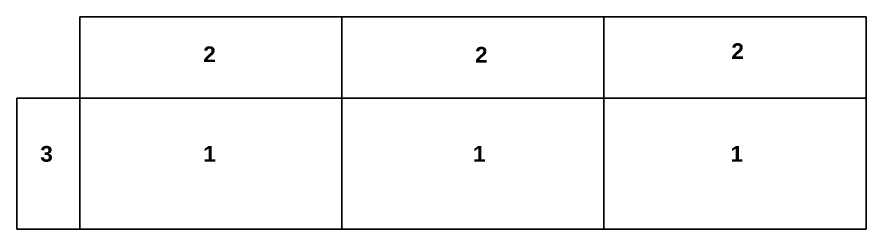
# Model space of a CAD drawing. Header units: millimetres. Extents: x 4512 to 6488, y 2531 to 2947.
# Drawn here: x 4512.2 to 4674.2, y 2865.7 to 2906.2 of the extents above; entities that cross this region are included whole.
import ezdxf

# ---------------------------------------------------------------- set-up
doc = ezdxf.new("R2010")
doc.units = ezdxf.units.MM
doc.layers.add('Опалу', color=7, linetype='Continuous')
doc.layers.add('Текст', color=152, linetype='Continuous', lineweight=20)
doc.styles.add('Arial Black 0.9', font='ariblk.ttf', dxfattribs={"width": 0.9})

msp = doc.modelspace()

# ---------------------------------------------------------------- linework, layer by layer
at = {"layer": 'Опалу', "color": 1}
for points in [[(4574.192, 2906.177), (4524.192, 2906.177), (4524.192, 2890.677), (4574.192, 2890.677)], [(4624.192, 2906.177), (4574.192, 2906.177), (4574.192, 2890.677), (4624.192, 2890.677)], [(4624.192, 2906.177), (4674.192, 2906.177), (4674.192, 2890.677), (4624.192, 2890.677)], [(4512.197, 2890.677), (4524.192, 2890.677), (4524.192, 2865.677), (4512.197, 2865.677)], [(4574.192, 2890.677), (4524.192, 2890.677), (4524.192, 2865.677), (4574.192, 2865.677)], [(4574.192, 2890.677), (4624.192, 2890.677), (4624.192, 2865.677), (4574.192, 2865.677)], [(4624.192, 2890.677), (4674.192, 2890.677), (4674.192, 2865.677), (4624.192, 2865.677)]]:
    msp.add_lwpolyline(points, close=True, dxfattribs=at)

# ---------------------------------------------------------------- texts
at = {"layer": 'Текст', "color": 7, "style": 'Arial Black 0.9', "width": 0.9}
for s, p in [('2', (4547.734, 2897.555)), ('2', (4599.6, 2897.459)), ('2', (4648.503, 2898.144)), ('3', (4516.638, 2878.534)), ('1', (4547.734, 2878.534)), ('1', (4599.195, 2878.534)), ('1', (4648.336, 2878.534))]:
    msp.add_text(s, height=3, dxfattribs=at).set_placement(p)

doc.saveas('drawing.dxf')
